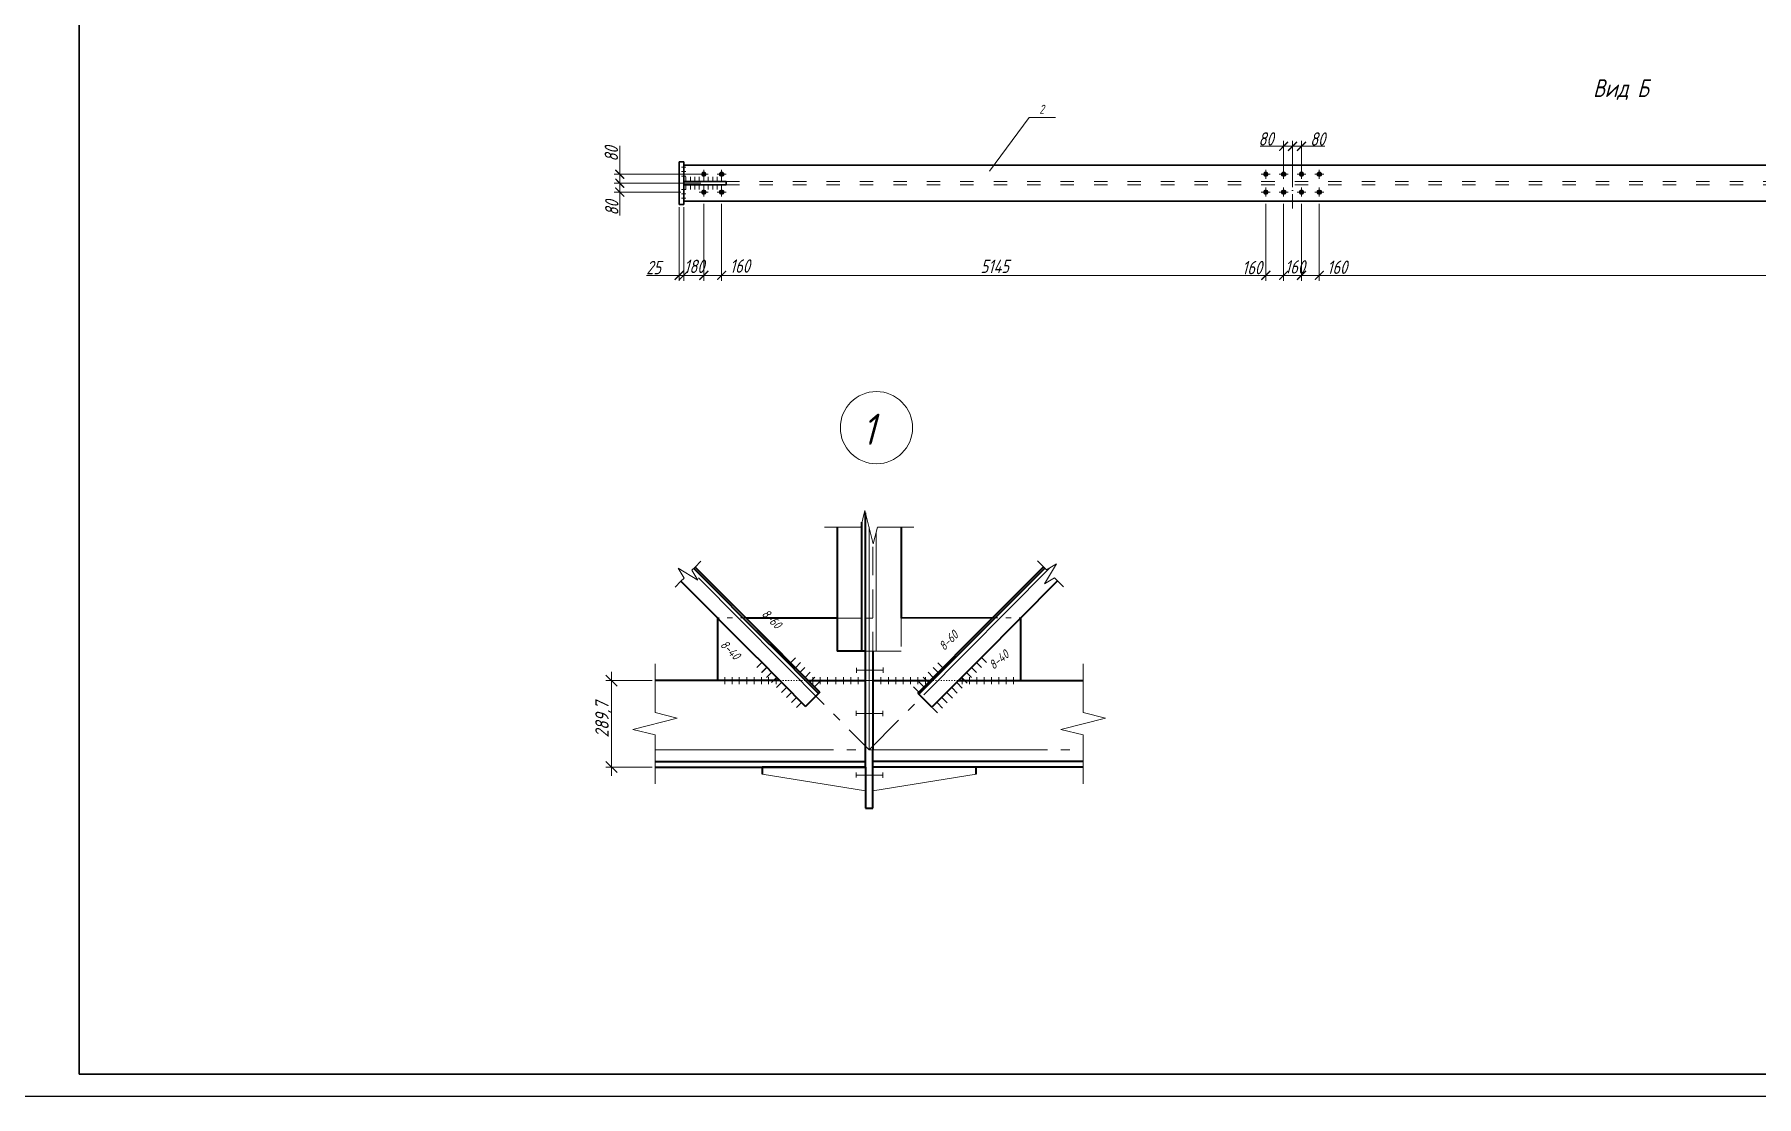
# Model space of a CAD drawing. Header units: millimetres. Extents: x 1665 to 4316, y 443 to 1647.
# Drawn here: x 2516 to 2902.1, y 459 to 697 of the extents above; entities that cross this region are included whole.
import ezdxf

# ---------------------------------------------------------------- set-up
doc = ezdxf.new("R2010")
doc.units = ezdxf.units.MM
for name, pattern in [('ACAD_ISO03W100', [30, 12, -18]), ('ACAD_ISO04W100', [30, 24, -3, 0, -3]), ('DASHEDX40', [30, 20, -10]), ('GOST2.303 5', [24, 20, -1.5, 1, -1.5]), ('HIDDEN2', [4.7625, 3.175, -1.5875])]:
    doc.linetypes.add(name, pattern=pattern)
doc.layers.get('0').update_dxf_attribs({"lineweight": 18})
for name, color, linetype, lineweight in [('12', 10, 'GOST2.303 5', 18), ('стены', 7, 'Continuous', 35), ('Тонкая', 7, 'Continuous', 13), ('Штрих.', 230, 'HIDDEN2', 18)]:
    doc.layers.add(name, color=color, linetype=linetype, lineweight=lineweight)
doc.styles.get("Standard").update_dxf_attribs({"font": 'romans.shx', "width": 0.75, "oblique": 15, "height": 1.5})
doc.styles.add('style1', font='romans.shx', dxfattribs={"width": 0.8, "oblique": 15})

# ---------------------------------------------------------------- blocks, each defined once
blk = doc.blocks.new('_ArchTick')
at = {"color": 0, "linetype": 'ByBlock', "const_width": 0.15}
blk.add_lwpolyline([(-0.5, -0.5), (0.5, 0.5)], dxfattribs=at)

msp = doc.modelspace()

# ---------------------------------------------------------------- hatches: boundary and pattern name
h = msp.add_hatch(color=256)
h.dxf.hatch_style = 1
h.paths.add_polyline_path([(2666.081, 666.133), (2666.081, 665.633), (2666.581, 665.633, 0.4142136)])
h.paths.add_polyline_path([(2666.581, 665.633), (2666.081, 665.633), (2666.081, 665.133, 0.4142136)])
h.paths.add_polyline_path([(2666.081, 666.133, 0.4142136), (2665.581, 665.633, 0.4142136), (2666.081, 665.133), (2666.081, 665.633)])
h = msp.add_hatch(color=256)
h.dxf.hatch_style = 1
h.paths.add_polyline_path([(2670.081, 666.133), (2670.081, 665.633), (2670.581, 665.633, 0.4142136)])
h.paths.add_polyline_path([(2670.581, 665.633), (2670.081, 665.633), (2670.081, 665.133, 0.4142136)])
h.paths.add_polyline_path([(2670.081, 666.133, 0.4142136), (2669.581, 665.633, 0.4142136), (2670.081, 665.133), (2670.081, 665.633)])
h = msp.add_hatch(color=256)
h.dxf.hatch_style = 1
h.paths.add_polyline_path([(2792.081, 666.133), (2792.081, 665.633), (2792.581, 665.633, 0.4142136)])
h.paths.add_polyline_path([(2792.581, 665.633), (2792.081, 665.633), (2792.081, 665.133, 0.4142136)])
h.paths.add_polyline_path([(2792.081, 666.133, 0.4142136), (2791.581, 665.633, 0.4142136), (2792.081, 665.133), (2792.081, 665.633)])
h = msp.add_hatch(color=256)
h.dxf.hatch_style = 1
h.paths.add_polyline_path([(2796.081, 666.133), (2796.081, 665.633), (2796.581, 665.633, 0.4142136)])
h.paths.add_polyline_path([(2796.581, 665.633), (2796.081, 665.633), (2796.081, 665.133, 0.4142136)])
h.paths.add_polyline_path([(2796.081, 666.133, 0.4142136), (2795.581, 665.633, 0.4142136), (2796.081, 665.133), (2796.081, 665.633)])
h = msp.add_hatch(color=256)
h.dxf.hatch_style = 1
h.paths.add_polyline_path([(2800.081, 666.133), (2800.081, 665.633), (2800.581, 665.633, 0.4142136)])
h.paths.add_polyline_path([(2800.581, 665.633), (2800.081, 665.633), (2800.081, 665.133, 0.4142136)])
h.paths.add_polyline_path([(2800.081, 666.133, 0.4142136), (2799.581, 665.633, 0.4142136), (2800.081, 665.133), (2800.081, 665.633)])
h = msp.add_hatch(color=256)
h.dxf.hatch_style = 1
h.paths.add_polyline_path([(2804.081, 666.133), (2804.081, 665.633), (2804.581, 665.633, 0.4142136)])
h.paths.add_polyline_path([(2804.581, 665.633), (2804.081, 665.633), (2804.081, 665.133, 0.4142136)])
h.paths.add_polyline_path([(2804.081, 666.133, 0.4142136), (2803.581, 665.633, 0.4142136), (2804.081, 665.133), (2804.081, 665.633)])
h = msp.add_hatch(color=256)
h.dxf.hatch_style = 1
h.paths.add_polyline_path([(2666.081, 662.133), (2666.081, 661.633), (2666.581, 661.633, 0.4142136)])
h.paths.add_polyline_path([(2666.581, 661.633), (2666.081, 661.633), (2666.081, 661.133, 0.4142136)])
h.paths.add_polyline_path([(2666.081, 662.133, 0.4142136), (2665.581, 661.633, 0.4142136), (2666.081, 661.133), (2666.081, 661.633)])
h = msp.add_hatch(color=256)
h.dxf.hatch_style = 1
h.paths.add_polyline_path([(2670.081, 662.133), (2670.081, 661.633), (2670.581, 661.633, 0.4142136)])
h.paths.add_polyline_path([(2670.581, 661.633), (2670.081, 661.633), (2670.081, 661.133, 0.4142136)])
h.paths.add_polyline_path([(2670.081, 662.133, 0.4142136), (2669.581, 661.633, 0.4142136), (2670.081, 661.133), (2670.081, 661.633)])
h = msp.add_hatch(color=256)
h.dxf.hatch_style = 1
h.paths.add_polyline_path([(2792.081, 662.133), (2792.081, 661.633), (2792.581, 661.633, 0.4142136)])
h.paths.add_polyline_path([(2792.581, 661.633), (2792.081, 661.633), (2792.081, 661.133, 0.4142136)])
h.paths.add_polyline_path([(2792.081, 662.133, 0.4142136), (2791.581, 661.633, 0.4142136), (2792.081, 661.133), (2792.081, 661.633)])
h = msp.add_hatch(color=256)
h.dxf.hatch_style = 1
h.paths.add_polyline_path([(2796.081, 662.133), (2796.081, 661.633), (2796.581, 661.633, 0.4142136)])
h.paths.add_polyline_path([(2796.581, 661.633), (2796.081, 661.633), (2796.081, 661.133, 0.4142136)])
h.paths.add_polyline_path([(2796.081, 662.133, 0.4142136), (2795.581, 661.633, 0.4142136), (2796.081, 661.133), (2796.081, 661.633)])
h = msp.add_hatch(color=256)
h.dxf.hatch_style = 1
h.paths.add_polyline_path([(2800.081, 662.133), (2800.081, 661.633), (2800.581, 661.633, 0.4142136)])
h.paths.add_polyline_path([(2800.581, 661.633), (2800.081, 661.633), (2800.081, 661.133, 0.4142136)])
h.paths.add_polyline_path([(2800.081, 662.133, 0.4142136), (2799.581, 661.633, 0.4142136), (2800.081, 661.133), (2800.081, 661.633)])
h = msp.add_hatch(color=256)
h.dxf.hatch_style = 1
h.paths.add_polyline_path([(2804.081, 662.133), (2804.081, 661.633), (2804.581, 661.633, 0.4142136)])
h.paths.add_polyline_path([(2804.581, 661.633), (2804.081, 661.633), (2804.081, 661.133, 0.4142136)])
h.paths.add_polyline_path([(2804.081, 662.133, 0.4142136), (2803.581, 661.633, 0.4142136), (2804.081, 661.133), (2804.081, 661.633)])

# ---------------------------------------------------------------- linework, layer by layer
at = {"lineweight": 30}
for p, q in [((2526.02, 463.955), (2526.02, 1047.955)), ((2660.581, 658.883), (2660.581, 668.383)), ((2660.581, 668.383), (2661.581, 668.383)), ((2661.581, 668.383), (2661.581, 658.883)), ((2661.581, 667.633), (3097.081, 667.633)), ((2661.581, 664.033), (2671.081, 664.033)), ((2671.081, 663.233), (2661.581, 663.233)), ((2671.081, 664.033), (2671.081, 663.233)), ((2661.581, 658.883), (2660.581, 658.883)), ((3097.081, 659.633), (2661.581, 659.633)), ((3342.02, 463.955), (2526.02, 463.955))]:
    msp.add_line(p, q, dxfattribs=at)
for p, q in [((2730.16, 666.347), (2739.015, 678.324)), ((2739.015, 678.324), (2744.97, 678.324)), ((2661.081, 667.236), (2662.081, 667.236)), ((2661.081, 666.236), (2662.081, 666.236)), ((2661.081, 665.236), (2662.081, 665.236)), ((2662.081, 664.033), (2662.081, 665.033)), ((2663.081, 664.033), (2663.081, 665.033)), ((2664.081, 664.033), (2664.081, 665.033)), ((2665.081, 665.633), (2667.081, 665.633)), ((2665.081, 664.033), (2665.081, 665.033)), ((2666.081, 664.633), (2666.081, 666.633)), ((2666.081, 664.033), (2666.081, 665.033)), ((2667.081, 664.033), (2667.081, 665.033)), ((2668.081, 664.033), (2668.081, 665.033)), ((2669.081, 665.633), (2671.081, 665.633)), ((2669.081, 664.033), (2669.081, 665.033)), ((2670.081, 664.633), (2670.081, 666.633)), ((2670.081, 664.033), (2670.081, 665.033)), ((2791.081, 665.633), (2793.081, 665.633)), ((2792.081, 664.633), (2792.081, 666.633)), ((2795.081, 665.633), (2797.081, 665.633)), ((2796.081, 664.633), (2796.081, 666.633)), ((2799.081, 665.633), (2801.081, 665.633)), ((2800.081, 664.633), (2800.081, 666.633)), ((2803.081, 665.633), (2805.081, 665.633)), ((2804.081, 664.633), (2804.081, 666.633)), ((2661.081, 662.236), (2662.081, 662.236)), ((2661.081, 661.236), (2662.081, 661.236)), ((2661.081, 660.236), (2662.081, 660.236)), ((2662.081, 662.233), (2662.081, 663.233)), ((2663.081, 662.233), (2663.081, 663.233)), ((2664.081, 662.233), (2664.081, 663.233)), ((2665.081, 662.233), (2665.081, 663.233)), ((2665.081, 661.633), (2667.081, 661.633)), ((2666.081, 662.233), (2666.081, 663.233)), ((2666.081, 660.633), (2666.081, 662.633)), ((2667.081, 662.233), (2667.081, 663.233)), ((2668.081, 662.233), (2668.081, 663.233)), ((2669.081, 662.233), (2669.081, 663.233)), ((2669.081, 661.633), (2671.081, 661.633)), ((2670.081, 662.233), (2670.081, 663.233)), ((2670.081, 660.633), (2670.081, 662.633)), ((2791.081, 661.633), (2793.081, 661.633)), ((2792.081, 660.633), (2792.081, 662.633)), ((2795.081, 661.633), (2797.081, 661.633)), ((2796.081, 660.633), (2796.081, 662.633)), ((2799.081, 661.633), (2801.081, 661.633)), ((2800.081, 660.633), (2800.081, 662.633)), ((2803.081, 661.633), (2805.081, 661.633)), ((2804.081, 660.633), (2804.081, 662.633)), ((2704.75, 558.79), (2704.75, 585.443)), ((2695.95, 566.16), (2695.95, 558.79)), ((2702.35, 566.16), (2703.95, 566.16)), ((2695.95, 558.79), (2710.35, 558.79)), ((2703.15, 558.79), (2703.15, 559.59)), ((2703.15, 559.59), (2703.15, 558.79)), ((2703.15, 558.79), (2703.95, 558.79)), ((2703.95, 558.79), (2704.75, 558.79)), ((2716.811, 552.16), (2702.35, 552.16)), ((2702.35, 552.16), (2702.35, 552.16)), ((2723.136, 552.16), (2735.197, 552.16)), ((2735.197, 552.16), (2741.522, 552.16)), ((2679.15, 531.2), (2702.35, 527.498)), ((2703.95, 527.498), (2727.15, 531.2))]:
    msp.add_line(p, q)
at = {"lineweight": 18}
for p, q in [((2647.25, 665.633), (2647.25, 671.974)), ((2796.081, 671.891), (2790.79, 671.891)), ((2796.081, 666.258), (2796.081, 673.141)), ((2798.081, 671.891), (2796.081, 671.891)), ((2798.081, 666.277), (2798.081, 673.141)), ((2798.081, 666.258), (2798.081, 673.141)), ((2798.081, 671.891), (2800.081, 671.891)), ((2800.081, 666.277), (2800.081, 673.141)), ((2800.081, 671.891), (2805.347, 671.891)), ((2665.456, 665.633), (2646, 665.633)), ((2647.25, 663.633), (2647.25, 665.633)), ((2660.956, 663.633), (2646, 663.633)), ((2665.456, 663.633), (2646, 663.633)), ((2660.956, 661.633), (2646, 661.633)), ((2647.25, 663.633), (2647.25, 661.633)), ((2647.25, 661.633), (2647.25, 656.366)), ((2660.581, 658.258), (2660.581, 641.729)), ((2661.581, 658.258), (2661.581, 641.729)), ((2666.081, 659.008), (2666.081, 641.729)), ((2670.081, 659.008), (2670.081, 641.729)), ((2792.081, 659.008), (2792.081, 641.729)), ((2796.081, 659.008), (2796.081, 641.729)), ((2796.081, 659.008), (2796.081, 641.729)), ((2800.081, 659.008), (2800.081, 641.729)), ((2800.081, 659.008), (2800.081, 641.729)), ((2804.081, 659.008), (2804.081, 641.729)), ((2661.581, 652.908), (2661.581, 641.729)), ((2666.081, 653.658), (2666.081, 641.729)), ((2670.081, 653.658), (2670.081, 641.729)), ((2792.081, 653.658), (2792.081, 641.729)), ((2804.081, 653.658), (2804.081, 641.729)), ((2660.581, 642.979), (2653.214, 642.979)), ((2661.581, 642.979), (2660.581, 642.979)), ((2661.581, 642.979), (2663.581, 642.979)), ((2661.581, 642.979), (2666.081, 642.979)), ((2666.081, 642.979), (2670.081, 642.979)), ((2670.081, 642.979), (2792.081, 642.979)), ((2792.081, 642.979), (2796.081, 642.979)), ((2796.081, 642.979), (2800.081, 642.979)), ((2800.081, 642.979), (2804.081, 642.979)), ((2804.081, 642.979), (2942.081, 642.979))]:
    msp.add_line(p, q, dxfattribs=at)
at = {"linetype": 'ACAD_ISO04W100', "ltscale": 0.25}
msp.add_line((2798.081, 668.753), (2798.081, 657.926), dxfattribs=at)
at = {"linetype": 'ACAD_ISO03W100', "ltscale": 0.25}
for p, q in [((2671.081, 664.033), (3087.581, 664.033)), ((2671.081, 663.233), (3087.581, 663.233))]:
    msp.add_line(p, q, dxfattribs=at)
at = {"linetype": 'ACAD_ISO03W100', "ltscale": 0.1}
for p, q in [((2675.535, 566.228), (2669.142, 566.228)), ((2730.813, 566.209), (2737.089, 566.209))]:
    msp.add_line(p, q, dxfattribs=at)
at = {"color": 0, "linetype": 'ByBlock'}
for p, q in [((2646.641, 550.91), (2644.141, 553.41)), ((2644.141, 534.05), (2646.641, 531.55))]:
    msp.add_line(p, q, dxfattribs=at)
at = {"linetype": 'ACAD_ISO03W100', "ltscale": 0.02}
for p, q in [((2683.163, 552.16), (2689.488, 552.16)), ((2716.811, 552.16), (2723.136, 552.16))]:
    msp.add_line(p, q, dxfattribs=at)
at = {"lineweight": -2}
msp.add_line((3347.02, 458.955), (2506.02, 458.955), dxfattribs=at)
at = {"color": 0, "linetype": 'ByBlock', "const_width": 0.3}
for points in [[(2671.081, 643.979), (2669.081, 641.979)], [(2791.081, 641.979), (2793.081, 643.979)]]:
    msp.add_lwpolyline(points, dxfattribs=at)
for centre in [(2666.081, 665.633), (2670.081, 665.633), (2792.081, 665.633), (2796.081, 665.633), (2800.081, 665.633), (2804.081, 665.633), (2666.081, 661.633), (2670.081, 661.633), (2792.081, 661.633), (2796.081, 661.633), (2800.081, 661.633), (2804.081, 661.633)]:
    msp.add_circle(centre, 0.5)
at = {"layer": '12', "ltscale": 100}
msp.add_line((2703.15, 586.543), (2703.15, 536.64), dxfattribs=at)
at = {"layer": '12', "ltscale": 2}
for p, q in [((2743.598, 577.368), (2703.15, 536.64)), ((2664.863, 575.191), (2703.15, 536.64)), ((2655.15, 536.64), (2751.15, 536.64))]:
    msp.add_line(p, q, dxfattribs=at)
at = {"layer": 'стены', "ltscale": 20}
for p, q in [((2701.55, 558.79), (2701.55, 587.643)), ((2702.35, 536.64), (2702.35, 589.743)), ((2695.95, 586.543), (2695.95, 558.79)), ((2710.35, 586.543), (2710.35, 566.16)), ((2663.783, 577.384), (2680.851, 560.259)), ((2692.065, 549.575), (2664.131, 577.602)), ((2725.166, 560.543), (2742.239, 577.673)), ((2742.516, 577.384), (2725.448, 560.259)), ((2660.963, 574.434), (2677.976, 557.364)), ((2745.336, 574.434), (2728.323, 557.364)), ((2669.142, 566.228), (2669.142, 552.16)), ((2692.065, 549.575), (2675.486, 566.209)), ((2675.535, 566.228), (2695.95, 566.228)), ((2730.813, 566.209), (2710.35, 566.16)), ((2725.166, 560.543), (2730.813, 566.209)), ((2737.089, 566.16), (2737.089, 552.092)), ((2680.857, 560.253), (2691.783, 549.291)), ((2714.039, 549.379), (2725.225, 560.603)), ((2725.502, 560.313), (2714.321, 549.095)), ((2678.036, 557.304), (2688.908, 546.396)), ((2702.35, 558.79), (2695.95, 558.79)), ((2703.95, 558.79), (2703.95, 536.64)), ((2728.323, 557.364), (2717.196, 546.201)), ((2683.163, 552.16), (2655.15, 552.16)), ((2689.488, 552.16), (2695.95, 552.16)), ((2695.95, 552.16), (2702.35, 552.16)), ((2703.95, 552.16), (2716.811, 552.16)), ((2723.136, 552.16), (2751.15, 552.16)), ((2692.065, 549.575), (2688.908, 546.396)), ((2714.039, 549.379), (2717.196, 546.201)), ((2655.15, 534), (2702.35, 534)), ((2702.35, 532.8), (2702.35, 536.64)), ((2703.95, 532.8), (2703.95, 536.64)), ((2751.15, 534), (2703.95, 534)), ((2655.15, 532.8), (2702.35, 532.8)), ((2679.15, 532.8), (2679.15, 531.2)), ((2702.35, 532.8), (2679.15, 532.8)), ((2702.35, 532.8), (2702.35, 523.587)), ((2751.15, 532.8), (2703.95, 532.8)), ((2703.95, 523.587), (2703.95, 532.8)), ((2727.15, 531.2), (2727.15, 532.8)), ((2702.35, 523.587), (2703.95, 523.587))]:
    msp.add_line(p, q, dxfattribs=at)
at = {"layer": 'Тонкая', "linetype": 'Continuous', "ltscale": 150}
for p, q in [((2702.212, 590.293), (2701.275, 586.543)), ((2704.087, 582.793), (2702.212, 590.293)), ((2695.95, 586.543), (2693.137, 586.543)), ((2701.275, 586.543), (2695.95, 586.543)), ((2705.025, 586.543), (2704.087, 582.793)), ((2710.35, 586.543), (2705.025, 586.543)), ((2710.35, 586.543), (2713.162, 586.543))]:
    msp.add_line(p, q, dxfattribs=at)
at = {"layer": 'Тонкая', "linetype": 'Continuous', "ltscale": 100}
for p, q in [((2661.663, 575.134), (2660.337, 577.344)), ((2660.337, 577.344), (2664.756, 574.693)), ((2663.43, 576.902), (2664.131, 577.602)), ((2664.756, 574.693), (2663.43, 576.902)), ((2664.131, 577.602), (2665.456, 578.928)), ((2742.239, 577.673), (2740.914, 578.999)), ((2742.939, 576.973), (2742.239, 577.673)), ((2742.497, 573.88), (2745.149, 578.299)), ((2745.149, 578.299), (2742.939, 576.973)), ((2660.963, 574.434), (2659.637, 573.109)), ((2660.963, 574.434), (2661.663, 575.134)), ((2744.707, 575.205), (2742.497, 573.88)), ((2745.407, 574.505), (2744.707, 575.205)), ((2745.407, 574.505), (2746.733, 573.179))]:
    msp.add_line(p, q, dxfattribs=at)
at = {"layer": 'Тонкая', "ltscale": 20}
for p, q in [((2677.942, 555.1), (2679.071, 556.234)), ((2685.539, 556.153), (2686.669, 557.287)), ((2686.611, 555.055), (2687.74, 556.189)), ((2719.697, 555.047), (2718.567, 556.181)), ((2728.357, 555.1), (2727.228, 556.234)), ((2729.456, 556.226), (2728.327, 557.36)), ((2670.786, 552.96), (2670.786, 551.36)), ((2670.786, 552.96), (2670.786, 551.36)), ((2672.454, 552.96), (2672.454, 551.36)), ((2674.052, 552.96), (2674.052, 551.36)), ((2675.719, 552.96), (2675.719, 551.36)), ((2677.386, 552.96), (2677.386, 551.36)), ((2679.031, 552.96), (2679.031, 551.36)), ((2679.031, 552.96), (2679.031, 551.36)), ((2679.031, 552.96), (2679.031, 551.36)), ((2679.041, 553.974), (2680.17, 555.108)), ((2679.069, 553.988), (2680.198, 555.121)), ((2680.168, 552.862), (2681.297, 553.995)), ((2680.628, 552.96), (2680.628, 551.36)), ((2681.266, 551.736), (2682.396, 552.869)), ((2682.296, 552.96), (2682.296, 551.36)), ((2687.64, 553.998), (2688.769, 555.132)), ((2688.797, 552.885), (2689.926, 554.019)), ((2689.868, 551.787), (2690.997, 552.921)), ((2690.54, 552.96), (2690.54, 551.36)), ((2692.207, 552.96), (2692.207, 551.36)), ((2693.851, 552.96), (2693.851, 551.36)), ((2693.851, 552.96), (2693.851, 551.36)), ((2695.703, 552.96), (2695.703, 551.36)), ((2697.371, 552.96), (2697.371, 551.36)), ((2697.371, 552.96), (2697.371, 551.36)), ((2697.371, 552.96), (2697.371, 551.36)), ((2699.015, 552.96), (2699.015, 551.36)), ((2699.038, 552.96), (2699.038, 551.36)), ((2699.038, 552.96), (2699.038, 551.36)), ((2700.316, 553.908), (2700.316, 555.039)), ((2706.316, 554.474), (2700.316, 554.474)), ((2700.682, 552.96), (2700.682, 551.36)), ((2705.801, 552.96), (2705.801, 551.36)), ((2706.316, 554.474), (2706.316, 555.074)), ((2706.316, 554.474), (2706.316, 553.874)), ((2707.469, 552.96), (2707.469, 551.36)), ((2707.469, 552.96), (2707.469, 551.36)), ((2709.113, 552.96), (2709.113, 551.36)), ((2710.78, 552.96), (2710.78, 551.36)), ((2712.448, 552.96), (2712.448, 551.36)), ((2712.448, 552.96), (2712.448, 551.36)), ((2714.092, 552.96), (2714.092, 551.36)), ((2716.431, 551.787), (2715.302, 552.921)), ((2715.759, 552.96), (2715.759, 551.36)), ((2717.502, 552.885), (2716.373, 554.019)), ((2718.667, 553.99), (2717.538, 555.124)), ((2725.005, 551.749), (2723.876, 552.883)), ((2724.003, 552.96), (2724.003, 551.36)), ((2725.132, 551.621), (2724.003, 552.755)), ((2726.131, 552.862), (2725.002, 553.995)), ((2725.671, 552.96), (2725.671, 551.36)), ((2727.23, 553.988), (2726.101, 555.121)), ((2727.23, 553.988), (2726.101, 555.121)), ((2727.268, 552.96), (2727.268, 551.36)), ((2727.268, 552.96), (2727.268, 551.36)), ((2727.268, 552.96), (2727.268, 551.36)), ((2728.913, 552.96), (2728.913, 551.36)), ((2730.58, 552.96), (2730.58, 551.36)), ((2732.247, 552.96), (2732.247, 551.36)), ((2733.845, 552.96), (2733.845, 551.36)), ((2735.513, 552.96), (2735.513, 551.36)), ((2735.513, 552.96), (2735.513, 551.36)), ((2682.393, 550.623), (2683.522, 551.757)), ((2683.492, 549.497), (2684.621, 550.631)), ((2684.619, 548.385), (2685.748, 549.519)), ((2685.717, 547.259), (2686.846, 548.392)), ((2690.897, 550.73), (2692.026, 551.864)), ((2714.245, 549.617), (2713.116, 550.751)), ((2715.402, 550.73), (2714.273, 551.864)), ((2720.681, 547.145), (2719.552, 548.278)), ((2720.681, 547.145), (2719.552, 548.278)), ((2721.808, 548.257), (2720.679, 549.39)), ((2722.907, 549.383), (2721.778, 550.517)), ((2722.907, 549.383), (2721.778, 550.517)), ((2724.034, 550.495), (2722.904, 551.629)), ((2686.844, 546.147), (2687.973, 547.28)), ((2700.25, 544.252), (2700.25, 545.383)), ((2706.25, 544.818), (2700.25, 544.818)), ((2706.25, 544.818), (2706.25, 545.418)), ((2706.25, 544.818), (2706.25, 544.218)), ((2718.456, 544.906), (2717.327, 546.04)), ((2719.583, 546.018), (2718.454, 547.152)), ((2700.262, 530.441), (2700.262, 531.573)), ((2706.262, 531.007), (2700.262, 531.007)), ((2706.262, 531.007), (2706.262, 531.607)), ((2706.262, 531.007), (2706.262, 530.407))]:
    msp.add_line(p, q, dxfattribs=at)
at = {"layer": 'Тонкая'}
for p, q in [((2654.525, 552.16), (2644.141, 552.16)), ((2645.391, 530.8), (2645.391, 554.16)), ((2654.525, 532.8), (2644.141, 532.8))]:
    msp.add_line(p, q, dxfattribs=at)
at = {"layer": 'Тонкая', "linetype": 'Continuous', "ltscale": 200}
for p, q in [((2655.15, 552.16), (2655.15, 555.91)), ((2655.15, 552.16), (2655.15, 544.98)), ((2751.15, 552.16), (2751.15, 555.91)), ((2751.15, 552.16), (2751.15, 544.98)), ((2655.15, 544.98), (2660.15, 543.73)), ((2751.15, 544.98), (2756.15, 543.73)), ((2660.15, 543.73), (2650.15, 541.23)), ((2650.15, 541.23), (2655.15, 539.98)), ((2756.15, 543.73), (2746.15, 541.23)), ((2746.15, 541.23), (2751.15, 539.98)), ((2655.15, 539.98), (2655.15, 532.8)), ((2751.15, 539.98), (2751.15, 532.8)), ((2655.15, 532.8), (2655.15, 529.05)), ((2751.15, 532.8), (2751.15, 529.05))]:
    msp.add_line(p, q, dxfattribs=at)
at = {"layer": 'Тонкая', "ltscale": 100}
msp.add_circle((2704.796, 608.837), 8.09, dxfattribs=at)
at = {"layer": 'Штрих.', "ltscale": 2}
for p, q in [((2703.95, 556.712), (2703.95, 583.343)), ((2710.35, 566.16), (2710.35, 558.79))]:
    msp.add_line(p, q, dxfattribs=at)
at = {"layer": 'Штрих.', "linetype": 'DASHEDX40', "ltscale": 2}
msp.add_line((2695.95, 566.16), (2701.55, 566.16), dxfattribs=at)

# ---------------------------------------------------------------- block references
at = {"lineweight": 18, "xscale": 2, "yscale": 2, "zscale": 2}
for p, rotation in [((2796.081, 671.891), 180), ((2798.081, 671.891), 180), ((2647.25, 665.633), 90), ((2647.25, 663.633), 90), ((2647.25, 663.633), 270), ((2647.25, 661.633), 270), ((2661.581, 642.979), 180), ((2661.581, 642.979), 180), ((2666.081, 642.979), 180), ((2792.081, 642.979), 180), ((2796.081, 642.979), 180), ((2800.081, 642.979), 180), ((2804.081, 642.979), 180)]:
    msp.add_blockref('_ArchTick', p, dxfattribs=dict(at, rotation=rotation))
for p in [(2798.081, 671.891), (2800.081, 671.891), (2660.581, 642.979), (2666.081, 642.979), (2670.081, 642.979), (2796.081, 642.979), (2800.081, 642.979), (2804.081, 642.979)]:
    msp.add_blockref('_ArchTick', p, dxfattribs=at)

# ---------------------------------------------------------------- texts
at = {"oblique": 15, "width": 0.8}
msp.add_text('289,7', height=3, rotation=90, dxfattribs=at).set_placement((2644.766, 539.399))
for s, width, gutter_width, insert, char_height, attachment_point in [('Вид Б ', 38.65502, 12.5, (2865.454, 686.922), 4, 1), ('2', 5.08103, 7.5, (2741.827, 680.197), 2, 5)]:
    msp.add_mtext_dynamic_manual_height_columns(s, width=width, gutter_width=gutter_width, heights=[0], dxfattribs=dict(insert=insert, char_height=char_height, attachment_point=attachment_point))
at = {"char_height": 3, "width": 20, "attachment_point": 5, "rotation": 90}
for insert in [(2645.352, 670.168), (2645.466, 658.079)]:
    msp.add_mtext('80', dxfattribs=dict(at, insert=insert))
at = {"char_height": 3, "width": 20, "attachment_point": 5}
for s, insert in [('80', (2792.141, 673.554)), ('80', (2803.714, 673.525)), ('25', (2654.841, 644.725)), ('180', (2663.945, 644.989)), ('160', (2674.184, 645.065)), ('5145', (2731.323, 644.993)), ('160', (2789.007, 644.712)), ('160', (2798.632, 644.879)), ('160', (2808.089, 644.795))]:
    msp.add_mtext(s, dxfattribs=dict(at, insert=insert))
at = {"layer": 'Тонкая', "style": 'style1', "oblique": 15, "width": 0.8}
msp.add_text('1', height=7, dxfattribs=at).set_placement((2701.573, 604.989))
for s, rotation, p in [('8-60', 315.38081, (2678.931, 566.943)), ('8-40', 315.24824, (2669.629, 560.026)), ('8-60', 45.38081, (2719.981, 558.747)), ('8-40', 40.45456, (2731.06, 554.527))]:
    msp.add_text(s, height=2, rotation=rotation, dxfattribs=at).set_placement(p)

doc.saveas('drawing.dxf')
